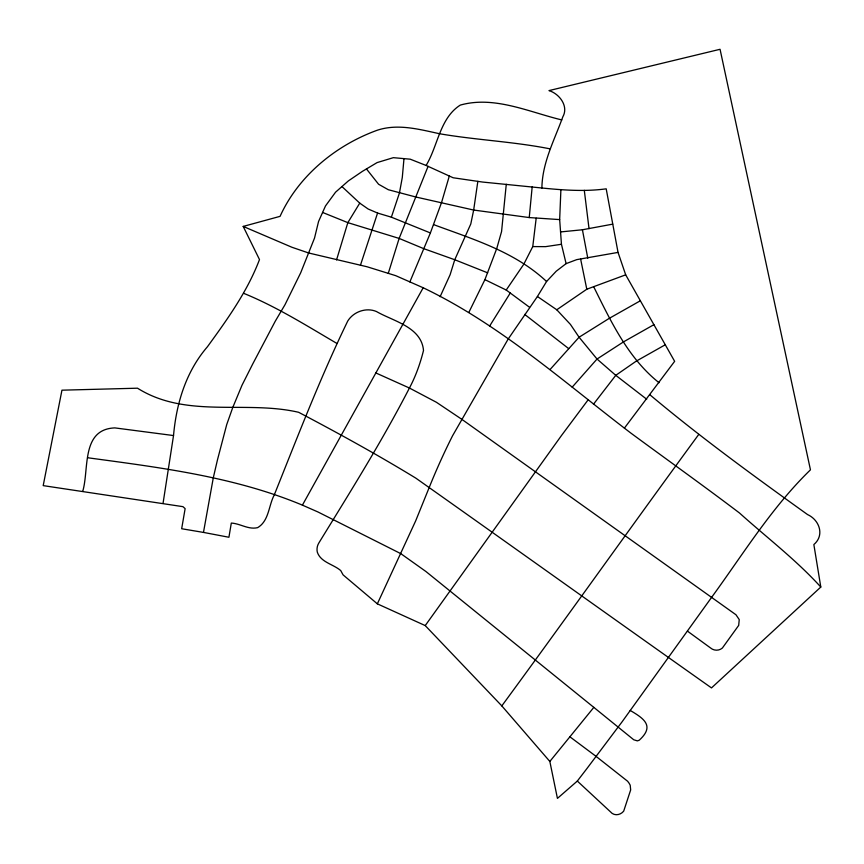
<?xml version="1.0" encoding="UTF-8"?>
<svg xmlns="http://www.w3.org/2000/svg" width="864" height="864" viewBox="0 0 864 864"><rect width="100%" height="100%" fill="white"/><g stroke="black" fill="none" stroke-linecap="round" stroke-linejoin="round"><path stroke-width="1.3" d="M649.987 394.848C700.499 437.292 753.959 476.129 807.548 514.566C819.504 519.966 824.828 535.345 813.856 544.547L820.8 587.045L711.493 687.917C612.792 618.192 514.512 547.895 415.822 478.138C377.579 454.766 338.267 433.177 298.62 412.29C245.538 399.989 186.376 418.954 137.506 388.195L61.949 390.182L43.2 485.622L182.941 506.66L185.134 508.626L181.667 528.736L203.472 532.408L213.343 477.554L217.48 459.81L226.724 424.57L232.772 407.473L241.985 385.29L252.817 363.809L275.26 321.224L284.99 304.722L300.694 272.786L314.528 238.064L318.557 221.486L325.501 205.934L335.556 192.186L348.343 180.932L362.448 171.331L377.093 162.594L393.347 157.669L410.26 159.192L426.103 165.456L453.157 177.768L482.609 182.056L541.89 187.996C542.279 162.518 554.375 140.216 562.788 116.91C568.976 106.153 559.289 93.701 548.986 90.601L720.058 49.291L810.454 469.832C771.682 507.47 743.386 553.759 711.742 597.175L622.188 721.678L586.775 768.755L577.325 781.056L557.431 798.39L549.839 761.454L501.811 705.888L425.228 625.59L377.352 603.839L415.649 520.927L429.16 487.609A675.54 675.54 0 0 1 452.542 435.812L508.118 339.131L537.419 296.503L546.566 281.502L556.189 271.242L566.104 263.628L561.449 244.274L559.667 219.596L560.898 189.626M403.985 158.63L402.289 177.498L399.438 192.996L391.37 217.177L430.391 232.945L409.871 281.902M506.272 184.259L501.563 231.574L496.757 248.486L484.909 279.644L468.828 312.433M559.667 219.596L529.243 217.566L532.17 186.948M484.909 279.644L506.218 290.034L523.8 264.211L532.764 246.586L536.177 218.225M82.706 491.4C89.338 469.476 80.86 429.246 114.815 427.896L173.524 435.553C176.396 403.229 185.976 371.628 207.457 346.723C227.383 319.291 247.374 291.524 259.492 259.567L243.194 226.422L280.076 216.346C298.339 175.878 336.031 145.109 377.395 130.183C398.066 123.433 419.429 129.406 439.873 133.801C476.334 140.065 513.432 141.599 549.752 148.792M477.846 181.354L473.666 210.049L470.794 223.96L454.756 259.74L450.122 274.72L440.122 296.676M163.037 503.42L173.524 435.553M449.312 176.018L441.58 202.424L430.391 232.945M336.56 259.902L347.836 222.642L359.748 203.137L341.95 186.559M388.282 273.359L399.136 238.421L428.08 166.352M360.428 265.28L377.568 213.052L368.107 208.98L359.748 203.137M377.352 603.839L343.094 574.884L340.718 570.564C333.234 564.127 320.609 562.324 317.272 552.02A12.409 12.409 0 0 1 318.946 542.819C350.212 491.897 382.039 441.202 409.428 388.033C415.735 376.218 420.26 363.442 423.511 350.46C421.416 326.948 393.336 321.268 376.456 311.526C366.217 307.174 353.506 311.677 347.738 321.041C320.263 377.687 297.659 436.579 274.244 494.975C268.574 505.613 269.06 520.906 257.677 527.634C248.422 529.902 240.343 523.562 231.314 523.066L228.917 537.257L203.472 532.408M426.103 165.456C437.929 145.962 439.787 118.066 460.296 105.095C494.284 95.515 529.027 112.072 561.784 119.923M87.944 457.79C160.531 467.629 234.306 476.712 302.411 505.138L423.187 287.766C500.126 324.605 563.9 382.147 631.249 433.372C667.343 459.94 703.814 485.935 739.508 513.011C766.789 537.548 796.003 559.764 820.8 587.045M489.748 325.879L510.257 293.026M425.228 625.59L561.46 435.553L588.006 399.989M501.811 705.888C567.994 615.784 632.664 524.556 698.771 434.398M624.413 428.101L674.644 361.325L625.687 274.838L618.041 252.407L606.193 188.827C584.831 191.765 563.242 190.134 541.89 187.996M593.482 404.212L615.762 375.332L636.25 361.141L665.28 344.768M549.839 761.454L593.827 707.378L633.755 739.778L637.362 740.869L639.22 740.232C654.674 726.235 644.533 718.783 630.191 710.456M572.173 387.169L597.035 359.035L623.689 341.766L653.908 324.68M550.087 369.49L579.085 337.219L609.282 318.341L640.375 300.758M537.419 296.503L556.772 309.776L586.796 289.224L625.687 274.838M566.104 263.628L576.752 259.632L618.041 252.407M560.563 231.93L582.422 229.77L612.706 224.143M561.449 244.274L545.616 246.64L532.764 246.586M529.243 217.566L473.666 210.049L415.789 196.992L388.314 189.724L378.583 184.248L366.466 168.944M377.568 213.052L391.37 217.177M433.674 224.64C473.461 239.393 514.847 251.748 546.566 281.502M487.696 272.851L454.756 259.74L423.749 248.659L399.136 238.421L347.836 222.642L322.596 212.447M243.194 226.422L291.989 247.288L308.718 253.001L367.092 266.771L395.734 275.67L423.187 287.766M302.411 505.138L318.049 512.017L400.842 553.673L425.92 571.504L593.827 707.378M375.862 372.946L409.428 388.033L436.396 402.268L461.732 419.256L735.977 614.768L739.238 619.596L738.688 625.406L722.38 648.022C718.999 650.981 713.869 650.873 710.51 647.924L687.442 631.12M243.734 293.35C276.523 306.709 306.461 325.598 336.982 343.483M506.218 290.034L529.481 307.238M569.894 736.798L595.739 756.108L627.62 781.25L629.057 783.151L630.202 785.214L630.666 789.923L623.689 811.156C620.968 814.536 615.881 815.983 612.144 813.391L577.325 781.056M646.704 399.233L615.762 375.332L597.035 359.035L579.085 337.219L570.424 324.41L556.772 309.776M524.675 314.399L568.663 348.602M659.048 382.72C628.042 358.128 610.902 321.343 593.654 286.686M580.64 259.124L586.796 289.224M582.422 229.77L587.779 258.185M584.302 190.361L589.032 228.668"/></g></svg>
